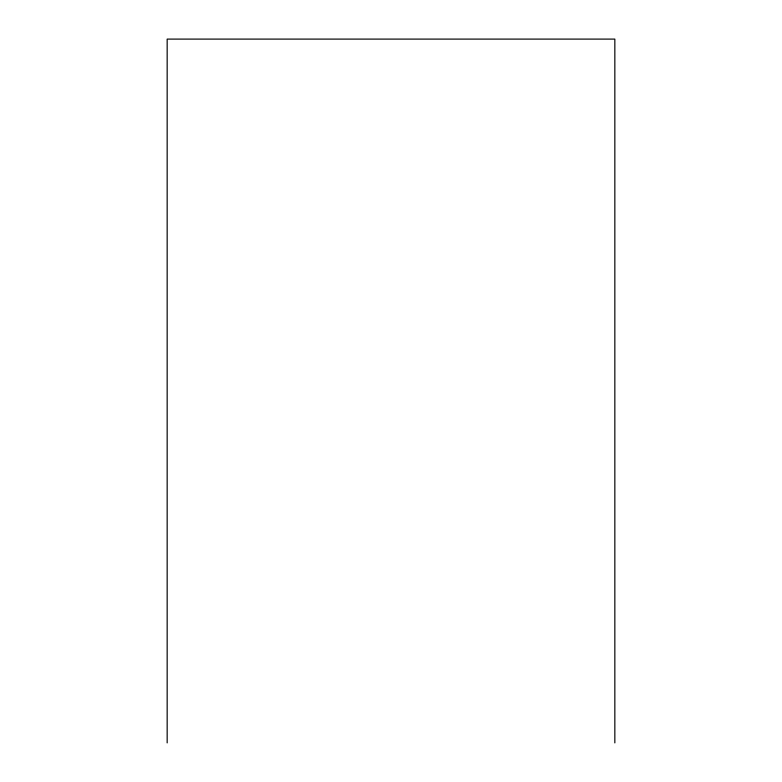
<?xml version="1.0" encoding="UTF-8"?>
<svg xmlns="http://www.w3.org/2000/svg" width="782" height="782" viewBox="0 0 782 782"><rect width="100%" height="100%" fill="white"/><g stroke="black" fill="none" stroke-linecap="round" stroke-linejoin="round"><path stroke-width="1.17" d="M614.838 742.9L614.838 39.1L167.162 39.1L167.162 742.9"/></g></svg>
